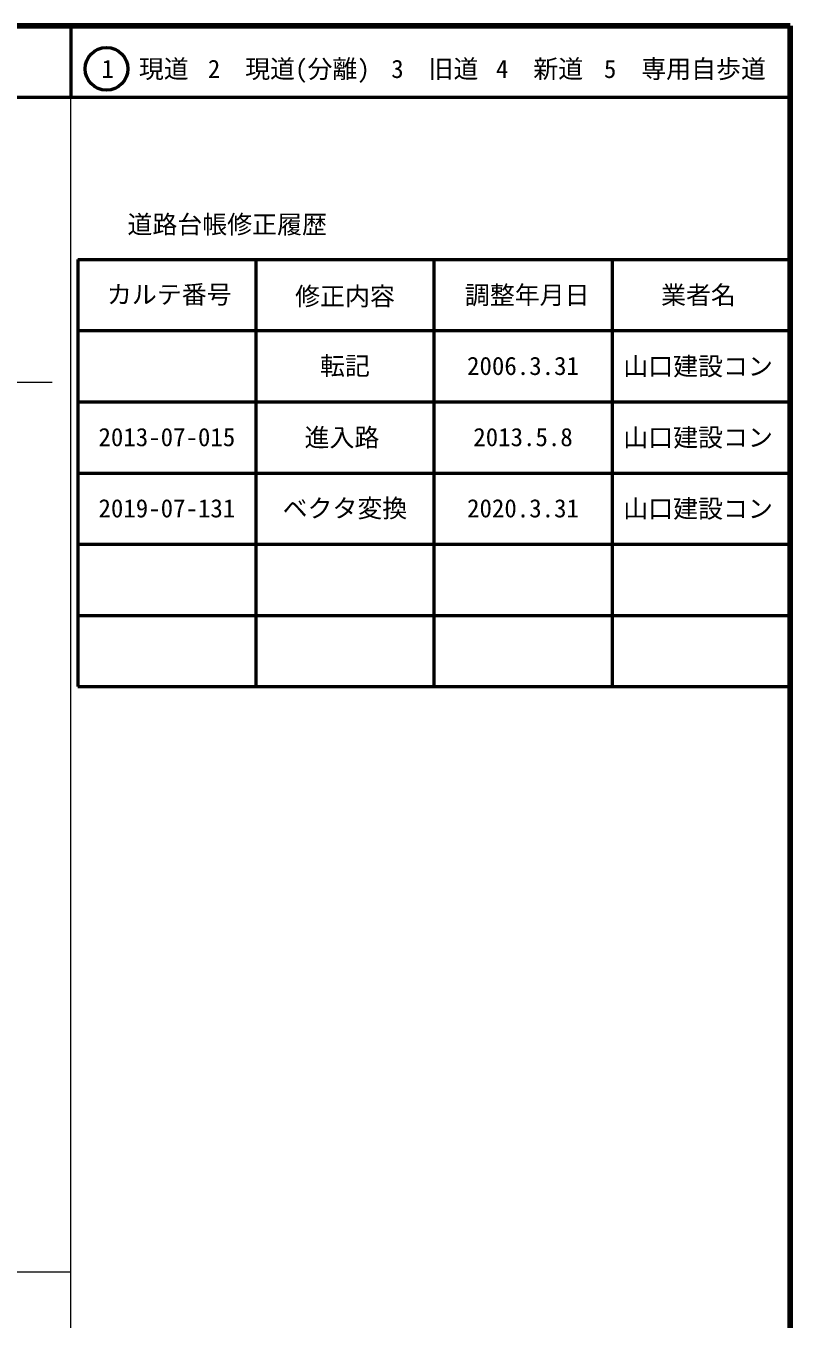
# Model space of a CAD drawing. Units: millimetres on the paper, enlarged 1000 times. Extents: x 40000 to 680000, y 20000 to 380000.
# Drawn here: x 572706 to 680000, y 198357 to 380000 of the extents above; entities that cross this region are included whole.
import ezdxf
from ezdxf.enums import TextEntityAlignment as Align

# ---------------------------------------------------------------- set-up
doc = ezdxf.new("R2010")
doc.units = ezdxf.units.MM
doc.header["$LTSCALE"] = 1000
for name, color, linetype, lineweight in [('M-BGD', 7, 'Continuous', 13), ('M-TTL', 2, 'Continuous', 140), ('M-TTL-BAND', 7, 'Continuous', 13), ('M-TTL-FRAM', 2, 'Continuous', 50), ('M-TTL-LINE', 7, 'Continuous', 50)]:
    doc.layers.add(name, color=color, linetype=linetype, lineweight=lineweight)
doc.layers.add('M-TTL-TXT', color=7, linetype='Continuous')
doc.styles.add('ＭＳ ゴシック', font='')
doc.styles.get('ＭＳ ゴシック').set_extended_font_data('MS Gothic')

msp = doc.modelspace()

# ---------------------------------------------------------------- linework, layer by layer
at = {"layer": 'M-BGD'}
msp.add_lwpolyline([(465252, 335028), (478968, 334350), (499634, 334350), (499634, 333334), (554745, 333334), (554745, 334346), (555930, 334346), (555930, 333419), (566546, 333419), (566546, 329440), (569646, 329440), (569646, 330462), (570363, 330462), (570363, 329948), (576420, 329948)], dxfattribs=at)
at = {"layer": 'M-TTL'}
for p, q in [((680000, 380000), (40000, 380000)), ((680000, 20000), (680000, 380000))]:
    msp.add_line(p, q, dxfattribs=at)
at = {"layer": 'M-TTL-BAND'}
for p, q in [((579000, 20000), (579000, 370000)), ((40000, 205000), (579000, 205000))]:
    msp.add_line(p, q, dxfattribs=at)
at = {"layer": 'M-TTL-FRAM'}
for p, q in [((580000, 347197), (580000, 287197)), ((580000, 347197), (680000, 347197)), ((580000, 287197), (680000, 287197))]:
    msp.add_line(p, q, dxfattribs=at)
at = {"layer": 'M-TTL-LINE'}
for p, q in [((579000, 380000), (579000, 370000)), ((40000, 370000), (680000, 370000)), ((605000, 347197), (605000, 287197)), ((630000, 347197), (630000, 287197)), ((655000, 347197), (655000, 287197)), ((580000, 337197), (680000, 337197)), ((580000, 327197), (680000, 327197)), ((580000, 317197), (680000, 317197)), ((580000, 307197), (680000, 307197)), ((580000, 297197), (680000, 297197))]:
    msp.add_line(p, q, dxfattribs=at)
msp.add_circle((584031, 373958), 3000, dxfattribs=at)

# ---------------------------------------------------------------- texts
at = {"layer": 'M-TTL-TXT', "style": 'ＭＳ ゴシック'}
for s, p in [('1\u3000現道', (589448, 373958)), ('2\u3000現道(分離)', (609619, 373958)), ('3\u3000旧道', (630121, 373958)), ('4\u3000新道', (644824, 373958)), ('5\u3000専用自歩道', (665228, 373958)), ('道路台帳修正履歴', (600968, 352113)), ('カルテ番号', (592839, 342277)), ('修正内容', (617509, 342023)), ('調整年月日', (643089, 342197)), ('業者名', (667134, 342197)), ('転記', (617500, 332245)), ('2006.3.31', (642500, 332245)), ('山口建設コン', (667077, 332189)), ('2013-07-015', (592500, 322245)), ('進入路', (617077, 322189)), ('2013.5.8', (642500, 322245)), ('山口建設コン', (667077, 322189)), ('2019-07-131', (592500, 312245)), ('ベクタ変換', (617500, 312245)), ('2020.3.31', (642500, 312245)), ('山口建設コン', (667077, 312189))]:
    msp.add_text(s, height=2566, dxfattribs=at).set_placement(p, align=Align.MIDDLE_CENTER)

doc.saveas('drawing.dxf')
